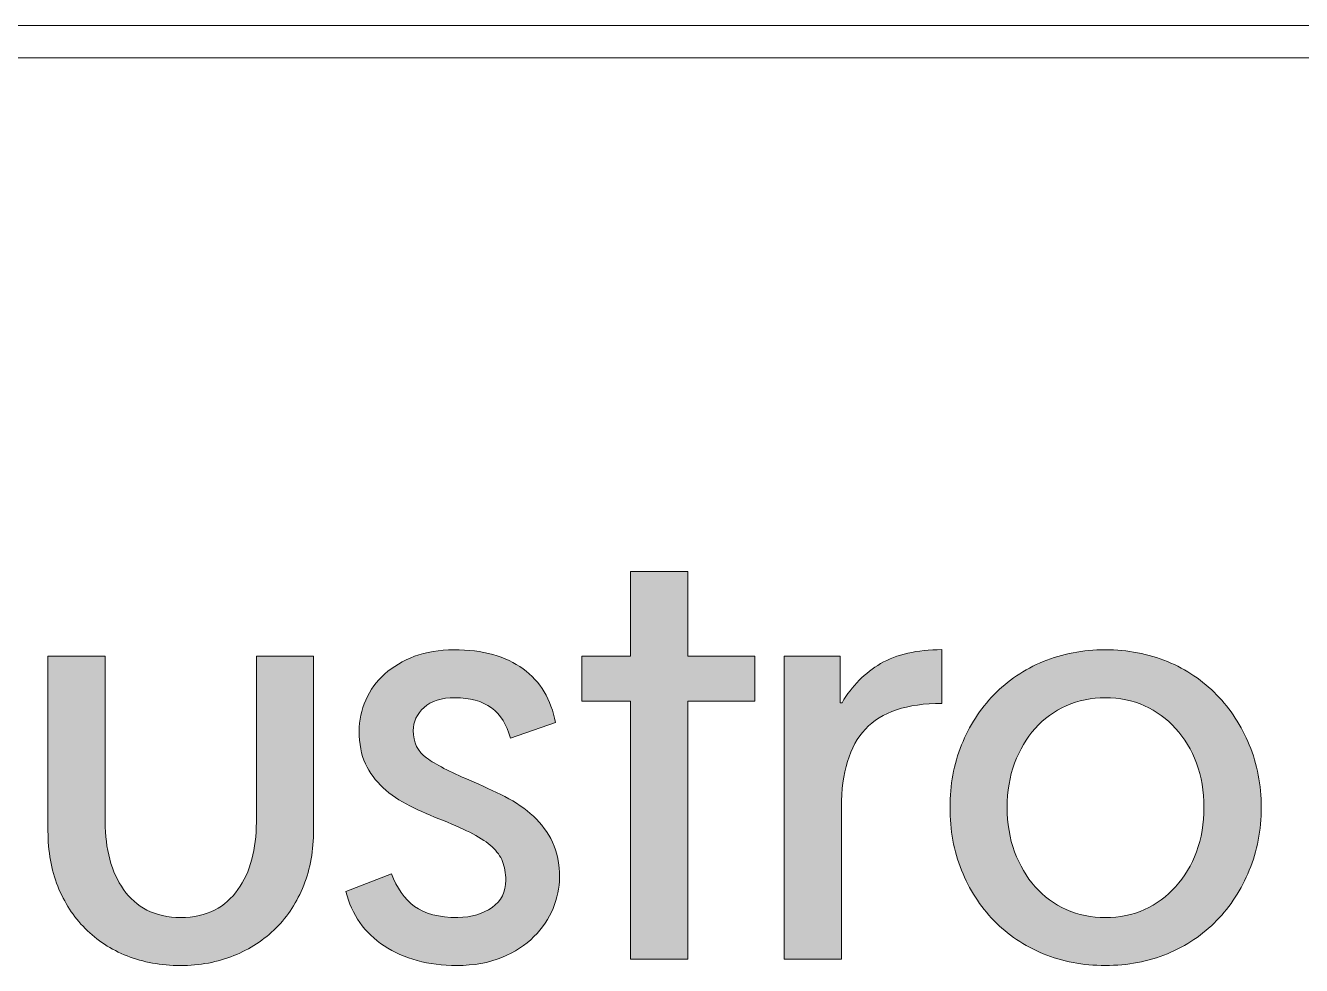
# Model space of a CAD drawing. Header units: millimetres. Extents: x 0 to 40, y -18 to 120.
# Drawn here: x 19.703 to 23.385, y 106.118 to 108.831 of the extents above; entities that cross this region are included whole.
import ezdxf

# ---------------------------------------------------------------- set-up
doc = ezdxf.new("R2010")
doc.units = ezdxf.units.MM
doc.layers.add('Capa 1', color=7, linetype='Continuous')
doc.layers.add('UK-MIANBAN_0', color=7, linetype='Continuous')

msp = doc.modelspace()

# ---------------------------------------------------------------- hatches: boundary and pattern name
at = {"lineweight": 5}
h = msp.add_hatch(color=7, dxfattribs=at)
h.dxf.hatch_style = 1
h.paths.add_polyline_path([(21.6144, 106.881), (21.8074, 106.881), (21.8074, 107.0113), (21.6144, 107.0113), (21.6144, 107.2557), (21.4492, 107.2557), (21.4492, 107.0113), (21.3079, 107.0113), (21.3079, 106.881), (21.4492, 106.881), (21.4492, 106.1366), (21.6144, 106.1366)])
h = msp.add_hatch(color=7, dxfattribs=at)
h.dxf.hatch_style = 1
edge = h.paths.add_edge_path()
edge.add_spline(control_points=[(20.6659, 106.7946), (20.6659, 106.7579), (20.6717, 106.7265), (20.6838, 106.7005)], knot_values=[11, 11, 11, 11, 12, 12, 12, 12], degree=3, periodic=0)
edge.add_spline(control_points=[(20.6838, 106.7005), (20.6964, 106.6743), (20.7132, 106.6514), (20.7349, 106.6313)], knot_values=[10, 10, 10, 10, 11, 11, 11, 11], degree=3, periodic=0)
edge.add_spline(control_points=[(20.7349, 106.6313), (20.7566, 106.6112), (20.7825, 106.5938), (20.8123, 106.5787)], knot_values=[9, 9, 9, 9, 10, 10, 10, 10], degree=3, periodic=0)
edge.add_spline(control_points=[(20.8123, 106.5787), (20.8421, 106.5639), (20.8745, 106.5499), (20.9089, 106.5364)], knot_values=[8, 8, 8, 8, 9, 9, 9, 9], degree=3, periodic=0)
edge.add_spline(control_points=[(20.9089, 106.5364), (20.9423, 106.5231), (20.9707, 106.5104), (20.9937, 106.4978)], knot_values=[7, 7, 7, 7, 8, 8, 8, 8], degree=3, periodic=0)
edge.add_spline(control_points=[(20.9937, 106.4978), (21.0174, 106.4858), (21.0359, 106.4732), (21.0494, 106.4605)], knot_values=[6, 6, 6, 6, 7, 7, 7, 7], degree=3, periodic=0)
edge.add_spline(control_points=[(21.0494, 106.4605), (21.0633, 106.4476), (21.0737, 106.4337), (21.0795, 106.4181)], knot_values=[5, 5, 5, 5, 6, 6, 6, 6], degree=3, periodic=0)
edge.add_spline(control_points=[(21.0795, 106.4181), (21.0857, 106.4026), (21.089, 106.3848), (21.089, 106.3647)], knot_values=[4, 4, 4, 4, 5, 5, 5, 5], degree=3, periodic=0)
edge.add_spline(control_points=[(21.089, 106.3647), (21.089, 106.3303), (21.0757, 106.3039), (21.0494, 106.2857)], knot_values=[3, 3, 3, 3, 4, 4, 4, 4], degree=3, periodic=0)
edge.add_spline(control_points=[(21.0494, 106.2857), (21.0238, 106.2675), (20.9908, 106.2578), (20.9506, 106.2565)], knot_values=[2, 2, 2, 2, 3, 3, 3, 3], degree=3, periodic=0)
edge.add_spline(control_points=[(20.9506, 106.2565), (20.8963, 106.2565), (20.8544, 106.2675), (20.8256, 106.2889)], knot_values=[1, 1, 1, 1, 2, 2, 2, 2], degree=3, periodic=0)
edge.add_spline(control_points=[(20.8256, 106.2889), (20.7968, 106.3106), (20.7744, 106.342), (20.7589, 106.3831)], knot_values=[0, 0, 0, 0, 1, 1, 1, 1], degree=3, periodic=0)
edge.add_spline(control_points=[(20.7589, 106.3831), (20.7589, 106.3831), (20.6274, 106.3313), (20.6274, 106.3313)], knot_values=[34.00001, 34.00001, 34.00001, 34.00001, 34.99999, 34.99999, 34.99999, 34.99999], degree=3, periodic=0)
edge.add_spline(control_points=[(20.6274, 106.3313), (20.6443, 106.2649), (20.6812, 106.2128), (20.7381, 106.1748)], knot_values=[33, 33, 33, 33, 34, 34, 34, 34], degree=3, periodic=0)
edge.add_spline(control_points=[(20.7381, 106.1748), (20.7955, 106.1369), (20.8651, 106.1182), (20.9471, 106.1182)], knot_values=[32, 32, 32, 32, 33, 33, 33, 33], degree=3, periodic=0)
edge.add_spline(control_points=[(20.9471, 106.1182), (20.9972, 106.1182), (21.0407, 106.126), (21.0779, 106.1415)], knot_values=[31, 31, 31, 31, 32, 32, 32, 32], degree=3, periodic=0)
edge.add_spline(control_points=[(21.0779, 106.1415), (21.1151, 106.1571), (21.1459, 106.1771), (21.1702, 106.2014)], knot_values=[30, 30, 30, 30, 31, 31, 31, 31], degree=3, periodic=0)
edge.add_spline(control_points=[(21.1702, 106.2014), (21.1948, 106.2261), (21.2133, 106.2533), (21.2253, 106.2831)], knot_values=[29, 29, 29, 29, 30, 30, 30, 30], degree=3, periodic=0)
edge.add_spline(control_points=[(21.2253, 106.2831), (21.2373, 106.3132), (21.2438, 106.3426), (21.2438, 106.3714)], knot_values=[28, 28, 28, 28, 29, 29, 29, 29], degree=3, periodic=0)
edge.add_spline(control_points=[(21.2438, 106.3714), (21.2438, 106.4117), (21.237, 106.4457), (21.2237, 106.4738)], knot_values=[27, 27, 27, 27, 28, 28, 28, 28], degree=3, periodic=0)
edge.add_spline(control_points=[(21.2237, 106.4738), (21.2105, 106.5024), (21.1923, 106.5273), (21.1687, 106.549)], knot_values=[26, 26, 26, 26, 27, 27, 27, 27], degree=3, periodic=0)
edge.add_spline(control_points=[(21.1687, 106.549), (21.1453, 106.5707), (21.1181, 106.5894), (21.0863, 106.6056)], knot_values=[25, 25, 25, 25, 26, 26, 26, 26], degree=3, periodic=0)
edge.add_spline(control_points=[(21.0863, 106.6056), (21.0546, 106.6216), (21.0205, 106.6375), (20.984, 106.653)], knot_values=[24, 24, 24, 24, 25, 25, 25, 25], degree=3, periodic=0)
edge.add_spline(control_points=[(20.984, 106.653), (20.9273, 106.677), (20.8862, 106.6987), (20.8606, 106.7171)], knot_values=[23, 23, 23, 23, 24, 24, 24, 24], degree=3, periodic=0)
edge.add_spline(control_points=[(20.8606, 106.7171), (20.8351, 106.7356), (20.822, 106.7618), (20.822, 106.7961)], knot_values=[22, 22, 22, 22, 23, 23, 23, 23], degree=3, periodic=0)
edge.add_spline(control_points=[(20.822, 106.7961), (20.822, 106.8217), (20.8325, 106.8438), (20.8531, 106.8629)], knot_values=[21, 21, 21, 21, 22, 22, 22, 22], degree=3, periodic=0)
edge.add_spline(control_points=[(20.8531, 106.8629), (20.8736, 106.882), (20.9034, 106.891), (20.9423, 106.891)], knot_values=[20, 20, 20, 20, 21, 21, 21, 21], degree=3, periodic=0)
edge.add_spline(control_points=[(20.9423, 106.891), (21.029, 106.891), (21.0822, 106.8525), (21.1022, 106.7744)], knot_values=[19, 19, 19, 19, 20, 20, 20, 20], degree=3, periodic=0)
edge.add_spline(control_points=[(21.1022, 106.7744), (21.1022, 106.7744), (21.2322, 106.8194), (21.2322, 106.8194)], knot_values=[18.00001, 18.00001, 18.00001, 18.00001, 19, 19, 19, 19], degree=3, periodic=0)
edge.add_spline(control_points=[(21.2322, 106.8194), (21.2198, 106.8862), (21.1887, 106.9378), (21.1388, 106.9742)], knot_values=[17, 17, 17, 17, 18, 18, 18, 18], degree=3, periodic=0)
edge.add_spline(control_points=[(21.1388, 106.9742), (21.089, 107.0113), (21.0223, 107.0294), (20.939, 107.0294)], knot_values=[16, 16, 16, 16, 17, 17, 17, 17], degree=3, periodic=0)
edge.add_spline(control_points=[(20.939, 107.0294), (20.8969, 107.0294), (20.8589, 107.0228), (20.8256, 107.0106)], knot_values=[15, 15, 15, 15, 16, 16, 16, 16], degree=3, periodic=0)
edge.add_spline(control_points=[(20.8256, 107.0106), (20.7923, 106.9976), (20.7637, 106.9804), (20.7397, 106.9598)], knot_values=[14, 14, 14, 14, 15, 15, 15, 15], degree=3, periodic=0)
edge.add_spline(control_points=[(20.7397, 106.9598), (20.7161, 106.9383), (20.6976, 106.9134), (20.6848, 106.8842)], knot_values=[13, 13, 13, 13, 14, 14, 14, 14], degree=3, periodic=0)
edge.add_spline(control_points=[(20.6848, 106.8842), (20.6721, 106.8558), (20.6659, 106.8256), (20.6659, 106.7946)], knot_values=[12, 12, 12, 12, 13, 13, 13, 13], degree=3, periodic=0)
edge = h.paths.add_edge_path()
edge.add_spline(control_points=[(20.3692, 107.0113), (20.3692, 107.0112), (20.3692, 106.5315), (20.3692, 106.5315)], knot_values=[10.00001, 10.00001, 10.00001, 10.00001, 10.99999, 10.99999, 10.99999, 10.99999], degree=3, periodic=0)
edge.add_spline(control_points=[(20.3692, 106.5315), (20.3692, 106.4936), (20.365, 106.4579), (20.3562, 106.4249)], knot_values=[9, 9, 9, 9, 10, 10, 10, 10], degree=3, periodic=0)
edge.add_spline(control_points=[(20.3562, 106.4249), (20.3471, 106.3912), (20.3339, 106.3623), (20.3161, 106.3374)], knot_values=[8, 8, 8, 8, 9, 9, 9, 9], degree=3, periodic=0)
edge.add_spline(control_points=[(20.3161, 106.3374), (20.2983, 106.3122), (20.2759, 106.2924), (20.2487, 106.2782)], knot_values=[7, 7, 7, 7, 8, 8, 8, 8], degree=3, periodic=0)
edge.add_spline(control_points=[(20.2487, 106.2782), (20.2215, 106.264), (20.1888, 106.2565), (20.1512, 106.2565)], knot_values=[6, 6, 6, 6, 7, 7, 7, 7], degree=3, periodic=0)
edge.add_spline(control_points=[(20.1512, 106.2565), (20.1136, 106.2565), (20.0809, 106.264), (20.0537, 106.2782)], knot_values=[5, 5, 5, 5, 6, 6, 6, 6], degree=3, periodic=0)
edge.add_spline(control_points=[(20.0537, 106.2782), (20.0265, 106.2924), (20.0038, 106.3122), (19.9863, 106.3374)], knot_values=[4, 4, 4, 4, 5, 5, 5, 5], degree=3, periodic=0)
edge.add_spline(control_points=[(19.9863, 106.3374), (19.9685, 106.3623), (19.9552, 106.3912), (19.9462, 106.4249)], knot_values=[3, 3, 3, 3, 4, 4, 4, 4], degree=3, periodic=0)
edge.add_spline(control_points=[(19.9462, 106.4249), (19.9374, 106.4579), (19.9332, 106.4936), (19.9332, 106.5315)], knot_values=[2, 2, 2, 2, 3, 3, 3, 3], degree=3, periodic=0)
edge.add_spline(control_points=[(19.9332, 106.5315), (19.9332, 106.5315), (19.9332, 107.0113), (19.9332, 107.0113), (19.9332, 107.0113), (19.9332, 107.0113), (19.9332, 107.0113)], knot_values=[0.99999, 0.99999, 0.99999, 0.99999, 1.99999, 1.99999, 1.99999, 2, 2, 2, 2], degree=3, periodic=0)
edge.add_spline(control_points=[(19.9332, 107.0113), (19.9332, 107.0113), (19.7681, 107.0113), (19.768, 107.0113)], knot_values=[0.00001, 0.00001, 0.00001, 0.00001, 0.99999, 0.99999, 0.99999, 0.99999], degree=3, periodic=0)
edge.add_spline(control_points=[(19.768, 107.0113), (19.768, 107.0112), (19.768, 106.5062), (19.768, 106.5062)], knot_values=[21.00001, 21.00001, 21.00001, 21.00001, 21.99999, 21.99999, 21.99999, 21.99999], degree=3, periodic=0)
edge.add_spline(control_points=[(19.768, 106.5062), (19.768, 106.4472), (19.7777, 106.3944), (19.7961, 106.3472)], knot_values=[20, 20, 20, 20, 21, 21, 21, 21], degree=3, periodic=0)
edge.add_spline(control_points=[(19.7961, 106.3472), (19.8153, 106.2999), (19.8415, 106.2591), (19.8755, 106.2247)], knot_values=[19, 19, 19, 19, 20, 20, 20, 20], degree=3, periodic=0)
edge.add_spline(control_points=[(19.8755, 106.2247), (19.9092, 106.1904), (19.9497, 106.1642), (19.9963, 106.1458)], knot_values=[18, 18, 18, 18, 19, 19, 19, 19], degree=3, periodic=0)
edge.add_spline(control_points=[(19.9963, 106.1458), (20.043, 106.1276), (20.0939, 106.1182), (20.1496, 106.1182)], knot_values=[17, 17, 17, 17, 18, 18, 18, 18], degree=3, periodic=0)
edge.add_spline(control_points=[(20.1496, 106.1182), (20.2063, 106.1182), (20.2578, 106.1276), (20.3044, 106.1467)], knot_values=[16, 16, 16, 16, 17, 17, 17, 17], degree=3, periodic=0)
edge.add_spline(control_points=[(20.3044, 106.1467), (20.3511, 106.1655), (20.3916, 106.1924), (20.4262, 106.2265)], knot_values=[15, 15, 15, 15, 16, 16, 16, 16], degree=3, periodic=0)
edge.add_spline(control_points=[(20.4262, 106.2265), (20.4605, 106.2607), (20.4871, 106.3019), (20.5059, 106.3497)], knot_values=[14, 14, 14, 14, 15, 15, 15, 15], degree=3, periodic=0)
edge.add_spline(control_points=[(20.5059, 106.3497), (20.525, 106.3975), (20.5343, 106.4508), (20.5343, 106.5098)], knot_values=[13, 13, 13, 13, 14, 14, 14, 14], degree=3, periodic=0)
edge.add_spline(control_points=[(20.5343, 106.5098), (20.5343, 106.5098), (20.5343, 107.0113), (20.5343, 107.0113), (20.5343, 107.0113), (20.5343, 107.0113), (20.5343, 107.0113)], knot_values=[11.99999, 11.99999, 11.99999, 11.99999, 12.99999, 12.99999, 12.99999, 13, 13, 13, 13], degree=3, periodic=0)
edge.add_spline(control_points=[(20.5343, 107.0113), (20.5343, 107.0113), (20.3692, 107.0113), (20.3692, 107.0113)], knot_values=[11.00001, 11.00001, 11.00001, 11.00001, 11.99999, 11.99999, 11.99999, 11.99999], degree=3, periodic=0)
h = msp.add_hatch(color=7, dxfattribs=at)
h.dxf.hatch_style = 1
edge = h.paths.add_edge_path()
edge.add_spline(control_points=[(21.8926, 107.0113), (21.8926, 107.0113), (21.8926, 106.8882), (21.8926, 106.7345)], knot_values=[10.624977, 10.624977, 10.624977, 10.624977, 11, 11, 11, 11], degree=3, periodic=0)
edge.add_spline(control_points=[(21.8926, 106.7345), (21.8926, 106.5808), (21.8926, 106.3963), (21.8926, 106.2733)], knot_values=[10.249985, 10.249985, 10.249985, 10.249985, 10.624977, 10.624977, 10.624977, 10.624977], degree=3, periodic=0)
edge.add_spline(control_points=[(21.8926, 106.2733), (21.8926, 106.2425), (21.8926, 106.2156), (21.8926, 106.194)], knot_values=[10.156237, 10.156237, 10.156237, 10.156237, 10.249985, 10.249985, 10.249985, 10.249985], degree=3, periodic=0)
edge.add_spline(control_points=[(21.8926, 106.194), (21.8926, 106.1724), (21.8926, 106.1561), (21.8926, 106.1465)], knot_values=[10.062489, 10.062489, 10.062489, 10.062489, 10.156237, 10.156237, 10.156237, 10.156237], degree=3, periodic=0)
edge.add_spline(control_points=[(21.8926, 106.1367), (21.8926, 106.1367), (21.8926, 106.1366), (21.8926, 106.1366), (21.8926, 106.1366), (21.8926, 106.1366), (21.8926, 106.1366)], knot_values=[9.998037, 9.998037, 9.998037, 9.998037, 10.000468, 10.000468, 10.000468, 10.002431, 10.002431, 10.002431, 10.002431], degree=3, periodic=0)
edge.add_spline(control_points=[(21.8955, 106.1366), (21.8966, 106.1366), (21.898, 106.1366), (21.8997, 106.1366)], knot_values=[9.874992, 9.874992, 9.874992, 9.874992, 9.921867, 9.921867, 9.921867, 9.921867], degree=3, periodic=0)
edge.add_spline(control_points=[(21.8997, 106.1366), (21.9065, 106.1366), (21.9176, 106.1366), (21.9308, 106.1366)], knot_values=[9.687496, 9.687496, 9.687496, 9.687496, 9.874992, 9.874992, 9.874992, 9.874992], degree=3, periodic=0)
edge.add_spline(control_points=[(21.9308, 106.1366), (21.9441, 106.1366), (21.9596, 106.1366), (21.975, 106.1366)], knot_values=[9.5, 9.5, 9.5, 9.5, 9.687496, 9.687496, 9.687496, 9.687496], degree=3, periodic=0)
edge.add_spline(control_points=[(21.975, 106.1366), (21.9905, 106.1366), (22.0059, 106.1366), (22.0192, 106.1366)], knot_values=[9.312504, 9.312504, 9.312504, 9.312504, 9.5, 9.5, 9.5, 9.5], degree=3, periodic=0)
edge.add_spline(control_points=[(22.0192, 106.1366), (22.0325, 106.1366), (22.0436, 106.1366), (22.0504, 106.1366)], knot_values=[9.125007, 9.125007, 9.125007, 9.125007, 9.312504, 9.312504, 9.312504, 9.312504], degree=3, periodic=0)
edge.add_spline(control_points=[(22.0574, 106.1366), (22.0575, 106.1366), (22.0575, 106.1366), (22.0575, 106.1366), (22.0575, 106.1366), (22.0575, 106.1366), (22.0575, 106.1366)], knot_values=[8.999033, 8.999033, 8.999033, 8.999033, 9.003926, 9.003926, 9.003926, 9.004893, 9.004893, 9.004893, 9.004893], degree=3, periodic=0)
edge.add_spline(control_points=[(22.0575, 106.1416), (22.0575, 106.1464), (22.0575, 106.1546), (22.0575, 106.1654)], knot_values=[8.843763, 8.843763, 8.843763, 8.843763, 8.937511, 8.937511, 8.937511, 8.937511], degree=3, periodic=0)
edge.add_spline(control_points=[(22.0575, 106.1654), (22.0575, 106.1762), (22.0575, 106.1897), (22.0575, 106.2051)], knot_values=[8.750015, 8.750015, 8.750015, 8.750015, 8.843763, 8.843763, 8.843763, 8.843763], degree=3, periodic=0)
edge.add_spline(control_points=[(22.0575, 106.2051), (22.0575, 106.2666), (22.0575, 106.359), (22.0575, 106.436)], knot_values=[8.375023, 8.375023, 8.375023, 8.375023, 8.750015, 8.750015, 8.750015, 8.750015], degree=3, periodic=0)
edge.add_spline(control_points=[(22.0575, 106.436), (22.0575, 106.513), (22.0575, 106.5745), (22.0575, 106.5745), (22.0575, 106.6759), (22.0804, 106.7511), (22.1265, 106.8007)], knot_values=[7, 7, 7, 7, 7.375023, 7.375023, 7.375023, 8.375023, 8.375023, 8.375023, 8.375023], degree=3, periodic=0)
edge.add_spline(control_points=[(22.1265, 106.8007), (22.1725, 106.85), (22.246, 106.8746), (22.3474, 106.8746)], knot_values=[6, 6, 6, 6, 7, 7, 7, 7], degree=3, periodic=0)
edge.add_spline(control_points=[(22.3474, 106.8746), (22.3474, 106.8746), (22.3474, 107.0297), (22.3474, 107.0297)], knot_values=[5.00001, 5.00001, 5.00001, 5.00001, 6, 6, 6, 6], degree=3, periodic=0)
edge.add_spline(control_points=[(22.3474, 107.0297), (22.2751, 107.0297), (22.2162, 107.016), (22.1705, 106.9895)], knot_values=[4, 4, 4, 4, 5, 5, 5, 5], degree=3, periodic=0)
edge.add_spline(control_points=[(22.1705, 106.9895), (22.1252, 106.9629), (22.0879, 106.9251), (22.0591, 106.8766)], knot_values=[3, 3, 3, 3, 4, 4, 4, 4], degree=3, periodic=0)
edge.add_spline(control_points=[(22.0591, 106.8766), (22.0591, 106.8766), (22.0539, 106.8766), (22.0539, 106.8766), (22.0539, 106.8766), (22.0539, 106.8766), (22.0539, 106.8766)], knot_values=[1.99999, 1.99999, 1.99999, 1.99999, 2.99999, 2.99999, 2.99999, 3, 3, 3, 3], degree=3, periodic=0)
edge.add_spline(control_points=[(22.0539, 106.8766), (22.0539, 106.8766), (22.0539, 107.0113), (22.0539, 107.0113), (22.0539, 107.0113), (22.0539, 107.0113), (22.0539, 107.0113)], knot_values=[0.99999, 0.99999, 0.99999, 0.99999, 1.99998, 1.99998, 1.99998, 1.99999, 1.99999, 1.99999, 1.99999], degree=3, periodic=0)
edge.add_spline(control_points=[(22.0539, 107.0113), (22.0539, 107.0113), (21.8926, 107.0113), (21.8926, 107.0113)], knot_values=[0.00001, 0.00001, 0.00001, 0.00001, 0.99999, 0.99999, 0.99999, 0.99999], degree=3, periodic=0)
h = msp.add_hatch(color=7, dxfattribs=at)
h.dxf.hatch_style = 1
edge = h.paths.add_edge_path()
edge.add_spline(control_points=[(22.4973, 106.8995), (22.4571, 106.8584), (22.4261, 106.8101), (22.4041, 106.7546)], knot_values=[5, 5, 5, 5, 6, 6, 6, 6], degree=3, periodic=0)
edge.add_spline(control_points=[(22.4041, 106.7546), (22.3817, 106.699), (22.3707, 106.6391), (22.3707, 106.5745)], knot_values=[4, 4, 4, 4, 5, 5, 5, 5], degree=3, periodic=0)
edge.add_spline(control_points=[(22.3707, 106.5745), (22.3707, 106.5091), (22.3817, 106.4485), (22.4041, 106.3931)], knot_values=[3, 3, 3, 3, 4, 4, 4, 4], degree=3, periodic=0)
edge.add_spline(control_points=[(22.4041, 106.3931), (22.4261, 106.3378), (22.4571, 106.2892), (22.4973, 106.248)], knot_values=[2, 2, 2, 2, 3, 3, 3, 3], degree=3, periodic=0)
edge.add_spline(control_points=[(22.4973, 106.248), (22.5372, 106.207), (22.5845, 106.1751), (22.6395, 106.1522)], knot_values=[1, 1, 1, 1, 2, 2, 2, 2], degree=3, periodic=0)
edge.add_spline(control_points=[(22.6395, 106.1522), (22.6946, 106.1295), (22.7542, 106.1182), (22.8187, 106.1182)], knot_values=[0, 0, 0, 0, 1, 1, 1, 1], degree=3, periodic=0)
edge.add_spline(control_points=[(22.8187, 106.1182), (22.8831, 106.1182), (22.943, 106.1295), (22.9979, 106.1522)], knot_values=[15, 15, 15, 15, 16, 16, 16, 16], degree=3, periodic=0)
edge.add_spline(control_points=[(22.9979, 106.1522), (23.0528, 106.1751), (23.1002, 106.207), (23.14, 106.248)], knot_values=[14, 14, 14, 14, 15, 15, 15, 15], degree=3, periodic=0)
edge.add_spline(control_points=[(23.14, 106.248), (23.1802, 106.2892), (23.2116, 106.3378), (23.2343, 106.3931)], knot_values=[13, 13, 13, 13, 14, 14, 14, 14], degree=3, periodic=0)
edge.add_spline(control_points=[(23.2343, 106.3931), (23.2572, 106.4485), (23.2686, 106.5091), (23.2686, 106.5745)], knot_values=[12, 12, 12, 12, 13, 13, 13, 13], degree=3, periodic=0)
edge.add_spline(control_points=[(23.2686, 106.5745), (23.2686, 106.6391), (23.2572, 106.699), (23.2343, 106.7546)], knot_values=[11, 11, 11, 11, 12, 12, 12, 12], degree=3, periodic=0)
edge.add_spline(control_points=[(23.2343, 106.7546), (23.2116, 106.8101), (23.1802, 106.8584), (23.14, 106.8995)], knot_values=[10, 10, 10, 10, 11, 11, 11, 11], degree=3, periodic=0)
edge.add_spline(control_points=[(23.14, 106.8995), (23.1002, 106.9406), (23.0528, 106.9727), (22.9979, 106.9954)], knot_values=[9, 9, 9, 9, 10, 10, 10, 10], degree=3, periodic=0)
edge.add_spline(control_points=[(22.9979, 106.9954), (22.943, 107.018), (22.8831, 107.0294), (22.8187, 107.0294)], knot_values=[8, 8, 8, 8, 9, 9, 9, 9], degree=3, periodic=0)
edge.add_spline(control_points=[(22.8187, 107.0294), (22.7542, 107.0294), (22.6946, 107.018), (22.6395, 106.9954)], knot_values=[7, 7, 7, 7, 8, 8, 8, 8], degree=3, periodic=0)
edge.add_spline(control_points=[(22.6395, 106.9954), (22.5845, 106.9727), (22.5372, 106.9406), (22.4973, 106.8995)], knot_values=[6, 6, 6, 6, 7, 7, 7, 7], degree=3, periodic=0)
edge = h.paths.add_edge_path(flags=16)
edge.add_spline(control_points=[(23.0821, 106.7023), (23.0963, 106.6637), (23.1034, 106.6212), (23.1034, 106.5745), (23.1034, 106.5279), (23.0963, 106.4856), (23.0821, 106.4466)], knot_values=[3, 3, 3, 3, 4, 4, 4, 5, 5, 5, 5], degree=3, periodic=0)
edge.add_spline(control_points=[(23.0821, 106.4466), (23.0675, 106.4073), (23.0474, 106.3738), (23.0217, 106.3456)], knot_values=[2, 2, 2, 2, 3, 3, 3, 3], degree=3, periodic=0)
edge.add_spline(control_points=[(23.0217, 106.3456), (22.9961, 106.3173), (22.9663, 106.2953), (22.9321, 106.2798)], knot_values=[1, 1, 1, 1, 2, 2, 2, 2], degree=3, periodic=0)
edge.add_spline(control_points=[(22.9321, 106.2798), (22.8977, 106.2642), (22.8598, 106.2565), (22.8187, 106.2565)], knot_values=[0, 0, 0, 0, 1, 1, 1, 1], degree=3, periodic=0)
edge.add_spline(control_points=[(22.8187, 106.2565), (22.7785, 106.2565), (22.7413, 106.2642), (22.7062, 106.2798)], knot_values=[15, 15, 15, 15, 16, 16, 16, 16], degree=3, periodic=0)
edge.add_spline(control_points=[(22.7062, 106.2798), (22.6713, 106.2953), (22.6415, 106.3173), (22.6162, 106.3456)], knot_values=[14, 14, 14, 14, 15, 15, 15, 15], degree=3, periodic=0)
edge.add_spline(control_points=[(22.6162, 106.3456), (22.5913, 106.3738), (22.5715, 106.4073), (22.557, 106.4466)], knot_values=[13, 13, 13, 13, 14, 14, 14, 14], degree=3, periodic=0)
edge.add_spline(control_points=[(22.557, 106.4466), (22.5427, 106.4856), (22.5356, 106.5279), (22.5356, 106.5745), (22.5356, 106.6212), (22.5427, 106.6637), (22.557, 106.7023)], knot_values=[11, 11, 11, 11, 12, 12, 12, 13, 13, 13, 13], degree=3, periodic=0)
edge.add_spline(control_points=[(22.557, 106.7023), (22.5715, 106.7404), (22.5913, 106.7739), (22.6162, 106.8019)], knot_values=[10, 10, 10, 10, 11, 11, 11, 11], degree=3, periodic=0)
edge.add_spline(control_points=[(22.6162, 106.8019), (22.6415, 106.8305), (22.6713, 106.8522), (22.7062, 106.868)], knot_values=[9, 9, 9, 9, 10, 10, 10, 10], degree=3, periodic=0)
edge.add_spline(control_points=[(22.7062, 106.868), (22.7413, 106.8837), (22.7785, 106.891), (22.8187, 106.891)], knot_values=[8, 8, 8, 8, 9, 9, 9, 9], degree=3, periodic=0)
edge.add_spline(control_points=[(22.8187, 106.891), (22.8598, 106.891), (22.8977, 106.8837), (22.9321, 106.868)], knot_values=[7, 7, 7, 7, 8, 8, 8, 8], degree=3, periodic=0)
edge.add_spline(control_points=[(22.9321, 106.868), (22.9663, 106.8522), (22.9961, 106.8305), (23.0217, 106.8019)], knot_values=[6, 6, 6, 6, 7, 7, 7, 7], degree=3, periodic=0)
edge.add_spline(control_points=[(23.0217, 106.8019), (23.0474, 106.7739), (23.0675, 106.7404), (23.0821, 106.7023)], knot_values=[5, 5, 5, 5, 6, 6, 6, 6], degree=3, periodic=0)

# ---------------------------------------------------------------- linework, layer by layer
at = {"color": 255, "lineweight": 5}
msp.add_line((30.932, 108.7379), (10.6143, 108.7379), dxfattribs=at)
at = {"lineweight": 5}
msp.add_line((30.932, 108.7379), (10.6143, 108.7379), dxfattribs=at)
msp.add_line((30.932, 108.7379), (10.6143, 108.7379), dxfattribs=at)
at = {"layer": 'Capa 1', "color": 7, "lineweight": 5}
msp.add_lwpolyline([(21.3079, 107.0113), (21.4492, 107.0113), (21.4492, 107.2557), (21.6144, 107.2557), (21.6144, 107.0113), (21.8074, 107.0113), (21.8074, 106.881), (21.6144, 106.881), (21.6144, 106.1366), (21.4492, 106.1366), (21.4492, 106.881), (21.3079, 106.881), (21.3079, 107.0113)], dxfattribs=at)
for points, knots in [([(20.7589, 106.3831), (20.7744, 106.342), (20.7968, 106.3106), (20.8256, 106.2889), (20.8544, 106.2675), (20.8963, 106.2565), (20.9506, 106.2565), (20.9908, 106.2578), (21.0238, 106.2675), (21.0494, 106.2857), (21.0757, 106.3039), (21.089, 106.3303), (21.089, 106.3647), (21.089, 106.3848), (21.0857, 106.4026), (21.0795, 106.4181), (21.0737, 106.4337), (21.0633, 106.4476), (21.0494, 106.4605), (21.0359, 106.4732), (21.0174, 106.4858), (20.9937, 106.4978), (20.9707, 106.5104), (20.9423, 106.5231), (20.9089, 106.5364), (20.8745, 106.5499), (20.8421, 106.5639), (20.8123, 106.5787), (20.7825, 106.5938), (20.7566, 106.6112), (20.7349, 106.6313), (20.7132, 106.6514), (20.6964, 106.6743), (20.6838, 106.7005), (20.6717, 106.7265), (20.6659, 106.7579), (20.6659, 106.7946), (20.6659, 106.8256), (20.6721, 106.8558), (20.6848, 106.8842), (20.6976, 106.9134), (20.7161, 106.9383), (20.7397, 106.9598), (20.7637, 106.9804), (20.7923, 106.9976), (20.8256, 107.0106), (20.8589, 107.0228), (20.8969, 107.0294), (20.939, 107.0294), (21.0223, 107.0294), (21.089, 107.0113), (21.1388, 106.9742), (21.1887, 106.9378), (21.2198, 106.8862), (21.2322, 106.8194), (21.2322, 106.8194), (21.1022, 106.7744), (21.1022, 106.7744), (21.0822, 106.8525), (21.029, 106.891), (20.9423, 106.891), (20.9034, 106.891), (20.8736, 106.882), (20.8531, 106.8629), (20.8325, 106.8438), (20.822, 106.8217), (20.822, 106.7961), (20.822, 106.7618), (20.8351, 106.7356), (20.8606, 106.7171), (20.8862, 106.6987), (20.9273, 106.677), (20.984, 106.653), (21.0205, 106.6375), (21.0546, 106.6216), (21.0863, 106.6056), (21.1181, 106.5894), (21.1453, 106.5707), (21.1687, 106.549), (21.1923, 106.5273), (21.2105, 106.5024), (21.2237, 106.4738), (21.237, 106.4457), (21.2438, 106.4117), (21.2438, 106.3714), (21.2438, 106.3426), (21.2373, 106.3132), (21.2253, 106.2831), (21.2133, 106.2533), (21.1948, 106.2261), (21.1702, 106.2014), (21.1459, 106.1771), (21.1151, 106.1571), (21.0779, 106.1415), (21.0407, 106.126), (20.9972, 106.1182), (20.9471, 106.1182), (20.8651, 106.1182), (20.7955, 106.1369), (20.7381, 106.1748), (20.6812, 106.2128), (20.6443, 106.2649), (20.6274, 106.3313), (20.6274, 106.3313), (20.7589, 106.3831), (20.7589, 106.3831)], [0, 0, 0, 0, 1, 1, 1, 2, 2, 2, 3, 3, 3, 4, 4, 4, 5, 5, 5, 6, 6, 6, 7, 7, 7, 8, 8, 8, 9, 9, 9, 10, 10, 10, 11, 11, 11, 12, 12, 12, 13, 13, 13, 14, 14, 14, 15, 15, 15, 16, 16, 16, 17, 17, 17, 18, 18, 18, 19, 19, 19, 20, 20, 20, 21, 21, 21, 22, 22, 22, 23, 23, 23, 24, 24, 24, 25, 25, 25, 26, 26, 26, 27, 27, 27, 28, 28, 28, 29, 29, 29, 30, 30, 30, 31, 31, 31, 32, 32, 32, 33, 33, 33, 34, 34, 34, 35, 35, 35, 35]), ([(21.8926, 107.0113), (21.8926, 107.0113), (22.0539, 107.0113), (22.0539, 107.0113), (22.0539, 107.0113), (22.0539, 106.8766), (22.0539, 106.8766), (22.0539, 106.8766), (22.0591, 106.8766), (22.0591, 106.8766), (22.0879, 106.9251), (22.1252, 106.9629), (22.1705, 106.9895), (22.2162, 107.016), (22.2751, 107.0297), (22.3474, 107.0297), (22.3474, 107.0297), (22.3474, 106.8746), (22.3474, 106.8746), (22.246, 106.8746), (22.1725, 106.85), (22.1265, 106.8007), (22.0804, 106.7511), (22.0575, 106.6759), (22.0575, 106.5745), (22.0575, 106.5745), (22.0575, 106.1366), (22.0575, 106.1366), (22.0575, 106.1366), (21.8926, 106.1366), (21.8926, 106.1366), (21.8926, 106.1366), (21.8926, 107.0113), (21.8926, 107.0113)], [0, 0, 0, 0, 1, 1, 1, 2, 2, 2, 3, 3, 3, 4, 4, 4, 5, 5, 5, 6, 6, 6, 7, 7, 7, 8, 8, 8, 9, 9, 9, 10, 10, 10, 11, 11, 11, 11]), ([(22.8187, 106.1182), (22.7542, 106.1182), (22.6946, 106.1295), (22.6395, 106.1522), (22.5845, 106.1751), (22.5372, 106.207), (22.4973, 106.248), (22.4571, 106.2892), (22.4261, 106.3378), (22.4041, 106.3931), (22.3817, 106.4485), (22.3707, 106.5091), (22.3707, 106.5745), (22.3707, 106.6391), (22.3817, 106.699), (22.4041, 106.7546), (22.4261, 106.8101), (22.4571, 106.8584), (22.4973, 106.8995), (22.5372, 106.9406), (22.5845, 106.9727), (22.6395, 106.9954), (22.6946, 107.018), (22.7542, 107.0294), (22.8187, 107.0294), (22.8831, 107.0294), (22.943, 107.018), (22.9979, 106.9954), (23.0528, 106.9727), (23.1002, 106.9406), (23.14, 106.8995), (23.1802, 106.8584), (23.2116, 106.8101), (23.2343, 106.7546), (23.2572, 106.699), (23.2686, 106.6391), (23.2686, 106.5745), (23.2686, 106.5091), (23.2572, 106.4485), (23.2343, 106.3931), (23.2116, 106.3378), (23.1802, 106.2892), (23.14, 106.248), (23.1002, 106.207), (23.0528, 106.1751), (22.9979, 106.1522), (22.943, 106.1295), (22.8831, 106.1182), (22.8187, 106.1182)], [0, 0, 0, 0, 1, 1, 1, 2, 2, 2, 3, 3, 3, 4, 4, 4, 5, 5, 5, 6, 6, 6, 7, 7, 7, 8, 8, 8, 9, 9, 9, 10, 10, 10, 11, 11, 11, 12, 12, 12, 13, 13, 13, 14, 14, 14, 15, 15, 15, 16, 16, 16, 16]), ([(19.768, 107.0113), (19.768, 107.0113), (19.9332, 107.0113), (19.9332, 107.0113), (19.9332, 107.0113), (19.9332, 106.5315), (19.9332, 106.5315), (19.9332, 106.4936), (19.9374, 106.4579), (19.9462, 106.4249), (19.9552, 106.3912), (19.9685, 106.3623), (19.9863, 106.3374), (20.0038, 106.3122), (20.0265, 106.2924), (20.0537, 106.2782), (20.0809, 106.264), (20.1136, 106.2565), (20.1512, 106.2565), (20.1888, 106.2565), (20.2215, 106.264), (20.2487, 106.2782), (20.2759, 106.2924), (20.2983, 106.3122), (20.3161, 106.3374), (20.3339, 106.3623), (20.3471, 106.3912), (20.3562, 106.4249), (20.365, 106.4579), (20.3692, 106.4936), (20.3692, 106.5315), (20.3692, 106.5315), (20.3692, 107.0113), (20.3692, 107.0113), (20.3692, 107.0113), (20.5343, 107.0113), (20.5343, 107.0113), (20.5343, 107.0113), (20.5343, 106.5098), (20.5343, 106.5098), (20.5343, 106.4508), (20.525, 106.3975), (20.5059, 106.3497), (20.4871, 106.3019), (20.4605, 106.2607), (20.4262, 106.2265), (20.3916, 106.1924), (20.3511, 106.1655), (20.3044, 106.1467), (20.2578, 106.1276), (20.2063, 106.1182), (20.1496, 106.1182), (20.0939, 106.1182), (20.043, 106.1276), (19.9963, 106.1458), (19.9497, 106.1642), (19.9092, 106.1904), (19.8755, 106.2247), (19.8415, 106.2591), (19.8153, 106.2999), (19.7961, 106.3472), (19.7777, 106.3944), (19.768, 106.4472), (19.768, 106.5062), (19.768, 106.5062), (19.768, 107.0113), (19.768, 107.0113)], [0, 0, 0, 0, 1, 1, 1, 2, 2, 2, 3, 3, 3, 4, 4, 4, 5, 5, 5, 6, 6, 6, 7, 7, 7, 8, 8, 8, 9, 9, 9, 10, 10, 10, 11, 11, 11, 12, 12, 12, 13, 13, 13, 14, 14, 14, 15, 15, 15, 16, 16, 16, 17, 17, 17, 18, 18, 18, 19, 19, 19, 20, 20, 20, 21, 21, 21, 22, 22, 22, 22]), ([(22.8187, 106.2565), (22.8598, 106.2565), (22.8977, 106.2642), (22.9321, 106.2798), (22.9663, 106.2953), (22.9961, 106.3173), (23.0217, 106.3456), (23.0474, 106.3738), (23.0675, 106.4073), (23.0821, 106.4466), (23.0963, 106.4856), (23.1034, 106.5279), (23.1034, 106.5745), (23.1034, 106.6212), (23.0963, 106.6637), (23.0821, 106.7023), (23.0675, 106.7404), (23.0474, 106.7739), (23.0217, 106.8019), (22.9961, 106.8305), (22.9663, 106.8522), (22.9321, 106.868), (22.8977, 106.8837), (22.8598, 106.891), (22.8187, 106.891), (22.7785, 106.891), (22.7413, 106.8837), (22.7062, 106.868), (22.6713, 106.8522), (22.6415, 106.8305), (22.6162, 106.8019), (22.5913, 106.7739), (22.5715, 106.7404), (22.557, 106.7023), (22.5427, 106.6637), (22.5356, 106.6212), (22.5356, 106.5745), (22.5356, 106.5279), (22.5427, 106.4856), (22.557, 106.4466), (22.5715, 106.4073), (22.5913, 106.3738), (22.6162, 106.3456), (22.6415, 106.3173), (22.6713, 106.2953), (22.7062, 106.2798), (22.7413, 106.2642), (22.7785, 106.2565), (22.8187, 106.2565)], [0, 0, 0, 0, 1, 1, 1, 2, 2, 2, 3, 3, 3, 4, 4, 4, 5, 5, 5, 6, 6, 6, 7, 7, 7, 8, 8, 8, 9, 9, 9, 10, 10, 10, 11, 11, 11, 12, 12, 12, 13, 13, 13, 14, 14, 14, 15, 15, 15, 16, 16, 16, 16])]:
    msp.add_open_spline(points, degree=3, knots=knots, dxfattribs=at)
at = {"layer": 'UK-MIANBAN_0', "color": 7, "linetype": 'Continuous', "lineweight": 5}
msp.add_line((29.8786, 108.831), (10.6143, 108.831), dxfattribs=at)

doc.saveas('drawing.dxf')
